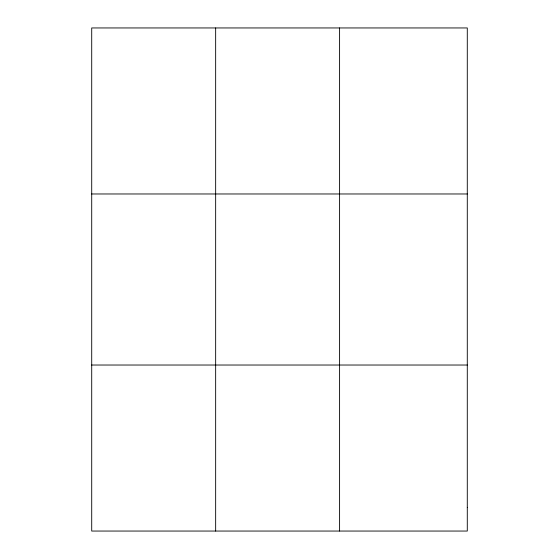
<?xml version="1.0" encoding="UTF-8"?>
<svg xmlns="http://www.w3.org/2000/svg" width="559" height="559" viewBox="0 0 559 559"><rect width="100%" height="100%" fill="white"/><g stroke="black" fill="none" stroke-linecap="round" stroke-linejoin="round"><path stroke-width="0.84" d="M215.655 27.95L215.655 531.05M339.592 27.95L339.592 531.05M91.711 193.973L467.289 193.973M91.711 365.027L467.289 365.027M467.289 507.334L467.289 531.05L91.711 531.05L91.711 27.95L467.289 27.95L467.289 507.334"/></g></svg>
